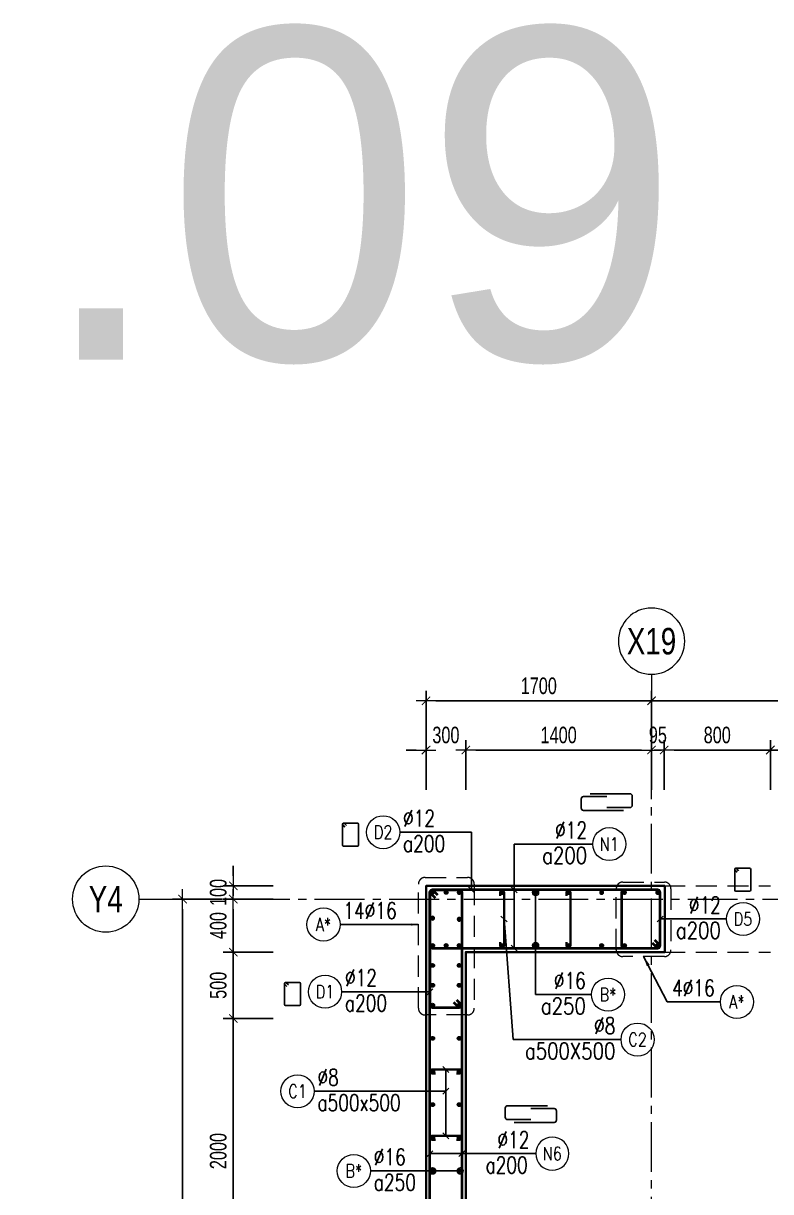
# Model space of a CAD drawing. Header units: millimetres. Extents: x 738475 to 1279438, y -34239 to 156422.
# Drawn here: x 1080688 to 1086321, y 70364 to 79174 of the extents above; entities that cross this region are included whole.
import ezdxf
from ezdxf.enums import TextEntityAlignment as Align

# ---------------------------------------------------------------- set-up
doc = ezdxf.new("R2010")
doc.units = ezdxf.units.MM
doc.header["$MEASUREMENT"] = 0
for name, pattern in [('HIDDEN2', [4.7625, 3.175, -1.5875]), ('HT_Dim Grid$0$CENTER2', [1.125, 0.75, -0.125, 0.125, -0.125]), ('HT_Grid$0$CENTER2', [1.125, 0.75, -0.125, 0.125, -0.125])]:
    doc.linetypes.add(name, pattern=pattern)
doc.layers.get('0').update_dxf_attribs({"lineweight": 20})
doc.layers.get('Defpoints').update_dxf_attribs({"color": 151, "lineweight": 9})
for name, color, linetype, lineweight in [('HT_Dim Grid$0$NDC_S_AXIS', 5, 'HT_Dim Grid$0$CENTER2', 13), ('HT_Dim Grid$0$NDC_S_SYMBOL', 1, 'Continuous', 15), ('HT_Dim Grid$0$NDC_S_TEXT SYMBOL', 7, 'Continuous', 20), ('HT_Grid$0$NDC_S_AXIS', 5, 'HT_Grid$0$CENTER2', 13), ('KC-LEADER', 153, 'Continuous', 18), ('KC-THEP', 6, 'Continuous', 40), ('NDC_S_BEAM', 3, 'HIDDEN2', 20), ('NDC_S_DIM', 1, 'Continuous', 15), ('NDC_S_ENG TEXT', 2, 'Continuous', 20), ('NDC_S_HIDDEN', 8, 'HIDDEN2', 13), ('NDC_S_LEADER', 1, 'Continuous', 15), ('NDC_S_REBAR', 4, 'Continuous', 35), ('NDC_S_STIRRUP', 4, 'Continuous', 40), ('NDC_S_VN TEXT', 7, 'Continuous', 20), ('NDC_S_WALL', 6, 'Continuous', 35)]:
    doc.layers.add(name, color=color, linetype=linetype, lineweight=lineweight)
doc.layers.add('Leader', color=6, linetype='Continuous')
doc.layers.add('Ligature', color=1, linetype='Continuous')
doc.styles.add('HT_Dim Grid$0$NDC_ANNO', font='', dxfattribs={"width": 0.8})
doc.styles.add('NDC_ARIAL', font='arial.ttf', dxfattribs={"width": 0.85})
doc.styles.add('NDC_DIM', font='', dxfattribs={"width": 0.75})
doc.styles.add('NDC_EN TXT', font='romans.shx', dxfattribs={"width": 0.8})
doc.styles.get("Standard").update_dxf_attribs({"font": 'arial.ttf'})
doc.styles.get('HT_Dim Grid$0$NDC_ANNO').set_extended_font_data('Dotum')
doc.styles.get('NDC_DIM').set_extended_font_data('Dotum')
doc.dimstyles.new('NDC_1-50', dxfattribs={"dimscale": 50, "dimtxt": 2.5, "dimasz": 1, "dimexe": 1.5, "dimexo": 0, "dimgap": 0.8, "dimtad": 1, "dimdec": 0, "dimdsep": 46, "dimtxsty": 'NDC_ARIAL', "dimblk": 'DIMMARK', "dimcen": 49999.938995, "dimdle": 1.5, "dimclrd": 1, "dimclre": 1, "dimclrt": 3, "dimadec": 0, "dimazin": 0, "dimtfac": 1, "dimtdec": 0, "dimtix": 1, "dimtmove": 2, "dimatfit": 3, "dimfxl": 1, "dimarcsym": 0})
doc.dimstyles.new('NDC_dim_30', dxfattribs={"dimscale": 30, "dimtxt": 2.5, "dimasz": 1.5, "dimexe": 1.5, "dimexo": 2.5, "dimgap": 1, "dimtad": 1, "dimdec": 0, "dimzin": 0, "dimdsep": 46, "dimtxsty": 'NDC_DIM', "dimblk": 'DIMMARK', "dimcen": 0.09, "dimdle": 1.2, "dimclrd": 1, "dimclre": 1, "dimclrt": 3, "dimadec": 0, "dimazin": 0, "dimtfac": 1, "dimtdec": 0, "dimtix": 1, "dimtofl": 0, "dimtmove": 0, "dimatfit": 3, "dimfxl": 6, "dimfxlon": 1, "dimtolj": 1, "dimtzin": 0, "dimarcsym": 0})
doc.dimstyles.new('NDC_dim_50', dxfattribs={"dimscale": 50, "dimtxt": 2.5, "dimasz": 1.5, "dimexe": 1.5, "dimexo": 2.5, "dimgap": 1, "dimtad": 1, "dimdec": 0, "dimzin": 0, "dimdsep": 46, "dimtxsty": 'NDC_DIM', "dimblk": 'DIMMARK', "dimcen": 0.09, "dimdle": 1.2, "dimclrd": 1, "dimclre": 1, "dimclrt": 3, "dimadec": 0, "dimazin": 0, "dimtfac": 1, "dimtdec": 0, "dimtix": 1, "dimtofl": 0, "dimtmove": 0, "dimatfit": 3, "dimfxl": 6, "dimfxlon": 1, "dimtolj": 1, "dimtzin": 0, "dimarcsym": 0})

# ---------------------------------------------------------------- blocks, each defined once
blk = doc.blocks.new('THEP')
at = {"layer": 'KC-LEADER', "color": 6}
blk.add_circle((0, 0), 14, dxfattribs=at)
at = {"layer": 'KC-THEP'}
for p, q in [((-14, 0), (14, 0)), ((9.9, 9.9), (-9.9, -9.9)), ((-9.9, 9.9), (9.9, -9.9)), ((0, 14), (0, -14))]:
    blk.add_line(p, q, dxfattribs=at)
blk = doc.blocks.new('DIMMARK')
at = {"layer": 'NDC_S_DIM', "color": 1}
blk.add_line((-1.5, 0), (1, 0), dxfattribs=at)
at = {"layer": 'NDC_S_DIM', "color": 2, "const_width": 0.1}
blk.add_lwpolyline([(-0.42, -0.42), (0.42, 0.42)], dxfattribs=at)
blk = doc.blocks.new('*U11')
blk.add_circle((-2.5, 0), 2.5)
at = {"layer": 'NDC_S_VN TEXT', "color": 3, "style": 'NDC_EN TXT', "width": 0.75}
for tag, p in [('DK1', (0.5, 0.85)), ('KC1', (0.5, -2.97))]:
    blk.add_attdef(tag, p, '', height=2.5, dxfattribs=at)
at = {"layer": 'NDC_S_VN TEXT', "color": 7, "style": 'NDC_EN TXT', "width": 0.8}
blk.add_attdef('SH2', text='', height=2, dxfattribs=at).set_placement((-2.5, 0), align=Align.MIDDLE)
blk = doc.blocks.new('*U13')
blk.add_circle((-2.5, 0), 2.5)
at = {"layer": 'NDC_S_VN TEXT', "color": 3, "style": 'NDC_EN TXT', "width": 0.75}
blk.add_attdef('DK1', (0.5, 0.85), '', height=2.5, dxfattribs=at)
at = {"layer": 'NDC_S_VN TEXT', "color": 7, "style": 'NDC_EN TXT', "width": 0.8}
blk.add_attdef('SH2', text='', height=2, dxfattribs=at).set_placement((-2.5, 0), align=Align.MIDDLE)
blk = doc.blocks.new('*U10')
blk.add_circle((2.5, 0), 2.5)
at = {"layer": 'NDC_S_VN TEXT', "color": 3, "style": 'NDC_EN TXT'}
for tag, width, p in [('DK2', 0.75, (-0.85, 0.85)), ('KC2', 0.8, (-0.85, -2.97))]:
    blk.add_attdef(tag, text='', height=2.5, dxfattribs=dict(at, width=width)).set_placement(p, align=Align.RIGHT)
at = {"layer": 'NDC_S_VN TEXT', "color": 7, "style": 'NDC_EN TXT', "width": 0.8}
blk.add_attdef('SH3', text='', height=2, dxfattribs=at).set_placement((2.5, 0), align=Align.MIDDLE)
blk = doc.blocks.new('*D698')
at = {"layer": 'Defpoints', "color": 0, "transparency": 16777216}
for p in [(1082269.7, 71669.6), (1084080, 71669.6), (1084193.6, 69670)]:
    blk.add_point(p, dxfattribs=at)
at = {"layer": 'NDC_S_DIM', "color": 1, "lineweight": -2, "transparency": 16777216}
for p, q in [((1082569.7, 71669.6), (1082194.7, 71669.6)), ((1082269.7, 69745), (1082269.7, 71594.6)), ((1082569.7, 69670), (1082194.7, 69670))]:
    blk.add_line(p, q, dxfattribs=at)
at = {"layer": 'NDC_S_DIM', "color": 1, "lineweight": -2, "transparency": 16777216, "xscale": 75, "yscale": 75, "zscale": 75}
for p, rotation in [((1082269.7, 71669.6), 90), ((1082269.7, 69670), 270)]:
    blk.add_blockref('DIMMARK', p, dxfattribs=dict(at, rotation=rotation))
at = {"layer": 'NDC_S_DIM', "color": 3, "transparency": 16777216, "insert": (1082157.1, 70669.8), "char_height": 125, "attachment_point": 5, "rotation": 90, "style": 'NDC_DIM'}
blk.add_mtext('\\A1;2000', dxfattribs=at)
blk = doc.blocks.new('*D699')
at = {"layer": 'Defpoints', "color": 0, "transparency": 16777216}
for p in [(1081887.8, 72570), (1083723.1, 72570), (1083723.1, 63570)]:
    blk.add_point(p, dxfattribs=at)
at = {"layer": 'NDC_S_DIM', "color": 1, "lineweight": -2, "transparency": 16777216}
for p, q in [((1082187.8, 72570), (1081812.8, 72570)), ((1081887.8, 63645), (1081887.8, 72495)), ((1082187.8, 63570), (1081812.8, 63570))]:
    blk.add_line(p, q, dxfattribs=at)
at = {"layer": 'NDC_S_DIM', "color": 1, "lineweight": -2, "transparency": 16777216, "xscale": 75, "yscale": 75, "zscale": 75}
for p, rotation in [((1081887.8, 72570), 90), ((1081887.8, 63570), 270)]:
    blk.add_blockref('DIMMARK', p, dxfattribs=dict(at, rotation=rotation))
at = {"layer": 'NDC_S_DIM', "color": 3, "transparency": 16777216, "insert": (1081775.2, 68070), "char_height": 125, "attachment_point": 5, "rotation": 90, "style": 'NDC_DIM'}
blk.add_mtext('\\A1;9000', dxfattribs=at)
blk = doc.blocks.new('*D717')
at = {"layer": 'Defpoints', "color": 0, "transparency": 16777216}
for p in [(1084023.1, 73694.3), (1083723.1, 72670), (1084023.1, 72170)]:
    blk.add_point(p, dxfattribs=at)
at = {"layer": 'NDC_S_DIM', "color": 1, "lineweight": -2, "transparency": 16777216}
for p, q in [((1083723.1, 73394.3), (1083723.1, 73769.3)), ((1084023.1, 73394.3), (1084023.1, 73769.3)), ((1083648.1, 73694.3), (1083573.1, 73694.3)), ((1084098.1, 73694.3), (1084173.1, 73694.3))]:
    blk.add_line(p, q, dxfattribs=at)
at = {"layer": 'NDC_S_DIM', "color": 1, "lineweight": -2, "transparency": 16777216, "xscale": 75, "yscale": 75, "zscale": 75}
blk.add_blockref('DIMMARK', (1083723.1, 73694.3), dxfattribs=at)
at = {"layer": 'NDC_S_DIM', "color": 1, "lineweight": -2, "transparency": 16777216, "xscale": 75, "yscale": 75, "zscale": 75, "rotation": 180}
blk.add_blockref('DIMMARK', (1084023.1, 73694.3), dxfattribs=at)
at = {"layer": 'NDC_S_DIM', "color": 3, "transparency": 16777216, "insert": (1083873.1, 73806.9), "char_height": 125, "attachment_point": 5, "style": 'NDC_DIM'}
blk.add_mtext('\\A1;300', dxfattribs=at)
blk = doc.blocks.new('*D722')
at = {"layer": 'Defpoints', "color": 0, "transparency": 16777216}
for p in [(1085423.1, 74065.3), (1085423.1, 72833.4), (1083723.1, 72596.3)]:
    blk.add_point(p, dxfattribs=at)
at = {"layer": 'NDC_S_DIM', "color": 1, "lineweight": -2, "transparency": 16777216}
for p, q in [((1083723.1, 73765.3), (1083723.1, 74140.3)), ((1085423.1, 73765.3), (1085423.1, 74140.3)), ((1083798.1, 74065.3), (1085348.1, 74065.3))]:
    blk.add_line(p, q, dxfattribs=at)
at = {"layer": 'NDC_S_DIM', "color": 1, "lineweight": -2, "transparency": 16777216, "xscale": 75, "yscale": 75, "zscale": 75, "rotation": 180}
blk.add_blockref('DIMMARK', (1083723.1, 74065.3), dxfattribs=at)
at = {"layer": 'NDC_S_DIM', "color": 1, "lineweight": -2, "transparency": 16777216, "xscale": 75, "yscale": 75, "zscale": 75}
blk.add_blockref('DIMMARK', (1085423.1, 74065.3), dxfattribs=at)
at = {"layer": 'NDC_S_DIM', "color": 3, "transparency": 16777216, "insert": (1084573.1, 74177.9), "char_height": 125, "attachment_point": 5, "style": 'NDC_DIM'}
blk.add_mtext('\\A1;1700', dxfattribs=at)
blk = doc.blocks.new('*D723')
at = {"layer": 'Defpoints', "color": 0, "transparency": 16777216}
for p in [(1082269.7, 72170), (1084023.1, 72170), (1084080, 71669.6)]:
    blk.add_point(p, dxfattribs=at)
at = {"layer": 'NDC_S_DIM', "color": 1, "lineweight": -2, "transparency": 16777216}
for p, q in [((1082569.7, 72170), (1082194.7, 72170)), ((1082269.7, 71744.6), (1082269.7, 72095)), ((1082569.7, 71669.6), (1082194.7, 71669.6))]:
    blk.add_line(p, q, dxfattribs=at)
at = {"layer": 'NDC_S_DIM', "color": 1, "lineweight": -2, "transparency": 16777216, "xscale": 75, "yscale": 75, "zscale": 75}
for p, rotation in [((1082269.7, 72170), 90), ((1082269.7, 71669.6), 270)]:
    blk.add_blockref('DIMMARK', p, dxfattribs=dict(at, rotation=rotation))
at = {"layer": 'NDC_S_DIM', "color": 3, "transparency": 16777216, "insert": (1082157.1, 71919.8), "char_height": 125, "attachment_point": 5, "rotation": 90, "style": 'NDC_DIM'}
blk.add_mtext('\\A1;500', dxfattribs=at)
blk = doc.blocks.new('*D724')
at = {"layer": 'Defpoints', "color": 0, "transparency": 16777216}
for p in [(1082269.7, 72570), (1083723.1, 72570), (1084023.1, 72170)]:
    blk.add_point(p, dxfattribs=at)
at = {"layer": 'NDC_S_DIM', "color": 1, "lineweight": -2, "transparency": 16777216}
for p, q in [((1082569.7, 72570), (1082194.7, 72570)), ((1082269.7, 72245), (1082269.7, 72495)), ((1082569.7, 72170), (1082194.7, 72170))]:
    blk.add_line(p, q, dxfattribs=at)
at = {"layer": 'NDC_S_DIM', "color": 1, "lineweight": -2, "transparency": 16777216, "xscale": 75, "yscale": 75, "zscale": 75}
for p, rotation in [((1082269.7, 72570), 90), ((1082269.7, 72170), 270)]:
    blk.add_blockref('DIMMARK', p, dxfattribs=dict(at, rotation=rotation))
at = {"layer": 'NDC_S_DIM', "color": 3, "transparency": 16777216, "insert": (1082157.1, 72370), "char_height": 125, "attachment_point": 5, "rotation": 90, "style": 'NDC_DIM'}
blk.add_mtext('\\A1;400', dxfattribs=at)
blk = doc.blocks.new('*D725')
at = {"layer": 'Defpoints', "color": 0, "transparency": 16777216}
for p in [(1086318.8, 73694.3), (1085518.4, 72609.9), (1086318.8, 72486.2)]:
    blk.add_point(p, dxfattribs=at)
at = {"layer": 'NDC_S_DIM', "color": 1, "lineweight": -2, "transparency": 16777216}
for p, q in [((1085518.4, 73394.3), (1085518.4, 73769.3)), ((1086318.8, 73394.3), (1086318.8, 73769.3)), ((1085593.4, 73694.3), (1086243.8, 73694.3))]:
    blk.add_line(p, q, dxfattribs=at)
at = {"layer": 'NDC_S_DIM', "color": 1, "lineweight": -2, "transparency": 16777216, "xscale": 75, "yscale": 75, "zscale": 75, "rotation": 180}
blk.add_blockref('DIMMARK', (1085518.4, 73694.3), dxfattribs=at)
at = {"layer": 'NDC_S_DIM', "color": 1, "lineweight": -2, "transparency": 16777216, "xscale": 75, "yscale": 75, "zscale": 75}
blk.add_blockref('DIMMARK', (1086318.8, 73694.3), dxfattribs=at)
at = {"layer": 'NDC_S_DIM', "color": 3, "transparency": 16777216, "insert": (1085918.6, 73806.9), "char_height": 125, "attachment_point": 5, "style": 'NDC_DIM'}
blk.add_mtext('\\A1;800', dxfattribs=at)
blk = doc.blocks.new('*D726')
at = {"layer": 'Defpoints', "color": 0, "transparency": 16777216}
for p in [(1086724.1, 73694.3), (1086318.8, 72486.2), (1086724.1, 72170)]:
    blk.add_point(p, dxfattribs=at)
at = {"layer": 'NDC_S_DIM', "color": 1, "lineweight": -2, "transparency": 16777216}
for p, q in [((1086318.8, 73394.3), (1086318.8, 73769.3)), ((1086724.1, 73394.3), (1086724.1, 73769.3)), ((1086393.8, 73694.3), (1086649.1, 73694.3))]:
    blk.add_line(p, q, dxfattribs=at)
at = {"layer": 'NDC_S_DIM', "color": 1, "lineweight": -2, "transparency": 16777216, "xscale": 75, "yscale": 75, "zscale": 75, "rotation": 180}
blk.add_blockref('DIMMARK', (1086318.8, 73694.3), dxfattribs=at)
at = {"layer": 'NDC_S_DIM', "color": 1, "lineweight": -2, "transparency": 16777216, "xscale": 75, "yscale": 75, "zscale": 75}
blk.add_blockref('DIMMARK', (1086724.1, 73694.3), dxfattribs=at)
at = {"layer": 'NDC_S_DIM', "color": 3, "transparency": 16777216, "insert": (1086521.5, 73806.9), "char_height": 125, "attachment_point": 5, "style": 'NDC_DIM'}
blk.add_mtext('\\A1;405', dxfattribs=at)
blk = doc.blocks.new('*U9')
blk.add_circle((2.5, 0), 2.5)
at = {"layer": 'NDC_S_VN TEXT', "color": 3, "style": 'NDC_EN TXT', "width": 0.75}
blk.add_attdef('DK2', text='', height=2.5, dxfattribs=at).set_placement((-0.85, 0.85), align=Align.RIGHT)
at = {"layer": 'NDC_S_VN TEXT', "color": 7, "style": 'NDC_EN TXT', "width": 0.8}
blk.add_attdef('SH3', text='', height=2, dxfattribs=at).set_placement((2.5, 0), align=Align.MIDDLE)
blk = doc.blocks.new('A$C72321851')
at = {"layer": 'Ligature'}
for points in [[(-60.9, -129.3), (-60.9, 170.9, -0.414214), (-43.3, 188.5), (25.8, 188.5, -0.414214), (43.4, 170.9), (43.4, -4.3)], [(-39.7, -4.3), (-39.7, -179.5, 0.414214), (-22.1, -197.1), (47, -197.1, 0.414214), (64.6, -179.5), (64.6, 120.7)]]:
    blk.add_lwpolyline(points, format="xyb", dxfattribs=at)
blk = doc.blocks.new('*U19')
at = {"layer": 'HT_Dim Grid$0$NDC_S_SYMBOL'}
blk.add_line((0, 5), (0, 9), dxfattribs=at)
blk.add_circle((0, 0), 5, dxfattribs=at)
at = {"layer": 'HT_Dim Grid$0$NDC_S_TEXT SYMBOL', "color": 7, "style": 'HT_Dim Grid$0$NDC_ANNO', "width": 0.8}
blk.add_attdef('GRID', text='', height=4, dxfattribs=at).set_placement((0, 0), align=Align.MIDDLE)
blk = doc.blocks.new('*D734')
at = {"layer": 'Defpoints', "color": 0, "ltscale": 200, "transparency": 16777216}
for p in [(1090023.1, 74065.3), (1085423.1, 72833.4), (1090023.1, 72670)]:
    blk.add_point(p, dxfattribs=at)
at = {"layer": 'NDC_S_DIM', "color": 1, "lineweight": -2, "ltscale": 200, "transparency": 16777216}
for p, q in [((1085423.1, 73765.3), (1085423.1, 74140.3)), ((1090023.1, 73765.3), (1090023.1, 74140.3)), ((1085498.1, 74065.3), (1089948.1, 74065.3))]:
    blk.add_line(p, q, dxfattribs=at)
at = {"layer": 'NDC_S_DIM', "color": 1, "lineweight": -2, "ltscale": 200, "transparency": 16777216, "xscale": 75, "yscale": 75, "zscale": 75, "rotation": 180}
blk.add_blockref('DIMMARK', (1085423.1, 74065.3), dxfattribs=at)
at = {"layer": 'NDC_S_DIM', "color": 1, "lineweight": -2, "ltscale": 200, "transparency": 16777216, "xscale": 75, "yscale": 75, "zscale": 75}
blk.add_blockref('DIMMARK', (1090023.1, 74065.3), dxfattribs=at)
at = {"layer": 'NDC_S_DIM', "color": 3, "ltscale": 200, "transparency": 16777216, "insert": (1087723.1, 74177.9), "char_height": 125, "attachment_point": 5, "style": 'NDC_DIM'}
blk.add_mtext('\\A1;4600', dxfattribs=at)
blk = doc.blocks.new('*D735')
at = {"layer": 'Defpoints', "color": 0, "ltscale": 200, "transparency": 16777216}
for p in [(1085423.1, 73694.3), (1085423.1, 72833.4), (1084023.1, 72170)]:
    blk.add_point(p, dxfattribs=at)
at = {"layer": 'NDC_S_DIM', "color": 1, "lineweight": -2, "ltscale": 200, "transparency": 16777216}
for p, q in [((1084023.1, 73394.3), (1084023.1, 73769.3)), ((1085423.1, 73394.3), (1085423.1, 73769.3)), ((1084098.1, 73694.3), (1085348.1, 73694.3))]:
    blk.add_line(p, q, dxfattribs=at)
at = {"layer": 'NDC_S_DIM', "color": 1, "lineweight": -2, "ltscale": 200, "transparency": 16777216, "xscale": 75, "yscale": 75, "zscale": 75, "rotation": 180}
blk.add_blockref('DIMMARK', (1084023.1, 73694.3), dxfattribs=at)
at = {"layer": 'NDC_S_DIM', "color": 1, "lineweight": -2, "ltscale": 200, "transparency": 16777216, "xscale": 75, "yscale": 75, "zscale": 75}
blk.add_blockref('DIMMARK', (1085423.1, 73694.3), dxfattribs=at)
at = {"layer": 'NDC_S_DIM', "color": 3, "ltscale": 200, "transparency": 16777216, "insert": (1084723.1, 73806.9), "char_height": 125, "attachment_point": 5, "style": 'NDC_DIM'}
blk.add_mtext('\\A1;1400', dxfattribs=at)
blk = doc.blocks.new('*D736')
at = {"layer": 'Defpoints', "color": 0, "ltscale": 200, "transparency": 16777216}
for p in [(1085518.4, 73694.3), (1085423.1, 72833.4), (1085518.4, 72670)]:
    blk.add_point(p, dxfattribs=at)
at = {"layer": 'NDC_S_DIM', "color": 1, "lineweight": -2, "ltscale": 200, "transparency": 16777216}
for p, q in [((1085423.1, 73394.3), (1085423.1, 73769.3)), ((1085518.4, 73394.3), (1085518.4, 73769.3)), ((1085348.1, 73694.3), (1085273.1, 73694.3)), ((1085593.4, 73694.3), (1085668.4, 73694.3))]:
    blk.add_line(p, q, dxfattribs=at)
at = {"layer": 'NDC_S_DIM', "color": 1, "lineweight": -2, "ltscale": 200, "transparency": 16777216, "xscale": 75, "yscale": 75, "zscale": 75}
blk.add_blockref('DIMMARK', (1085423.1, 73694.3), dxfattribs=at)
at = {"layer": 'NDC_S_DIM', "color": 1, "lineweight": -2, "ltscale": 200, "transparency": 16777216, "xscale": 75, "yscale": 75, "zscale": 75, "rotation": 180}
blk.add_blockref('DIMMARK', (1085518.4, 73694.3), dxfattribs=at)
at = {"layer": 'NDC_S_DIM', "color": 3, "ltscale": 200, "transparency": 16777216, "insert": (1085470.8, 73806.9), "char_height": 125, "attachment_point": 5, "style": 'NDC_DIM'}
blk.add_mtext('\\A1;95', dxfattribs=at)
blk = doc.blocks.new('*U20')
at = {"layer": 'HT_Dim Grid$0$NDC_S_SYMBOL'}
blk.add_line((5, 0), (9, 0), dxfattribs=at)
blk.add_circle((0, 0), 5, dxfattribs=at)
at = {"layer": 'HT_Dim Grid$0$NDC_S_TEXT SYMBOL', "color": 7, "style": 'HT_Dim Grid$0$NDC_ANNO', "width": 0.8}
blk.add_attdef('GRID', text='', height=4, rotation=270, dxfattribs=at).set_placement((0, 0), align=Align.MIDDLE)
blk = doc.blocks.new('*D738')
at = {"layer": 'Defpoints', "color": 0, "ltscale": 200, "transparency": 16777216}
for p in [(1082269.7, 72670), (1083723.1, 72670), (1083723.1, 72570)]:
    blk.add_point(p, dxfattribs=at)
at = {"layer": 'NDC_S_DIM', "color": 1, "lineweight": -2, "ltscale": 200, "transparency": 16777216}
for p, q in [((1082269.7, 72745), (1082269.7, 72820)), ((1082569.7, 72670), (1082194.7, 72670)), ((1082569.7, 72570), (1082194.7, 72570)), ((1082269.7, 72495), (1082269.7, 72420))]:
    blk.add_line(p, q, dxfattribs=at)
at = {"layer": 'NDC_S_DIM', "color": 1, "lineweight": -2, "ltscale": 200, "transparency": 16777216, "xscale": 75, "yscale": 75, "zscale": 75}
for p, rotation in [((1082269.7, 72670), 270), ((1082269.7, 72570), 90)]:
    blk.add_blockref('DIMMARK', p, dxfattribs=dict(at, rotation=rotation))
at = {"layer": 'NDC_S_DIM', "color": 3, "ltscale": 200, "transparency": 16777216, "insert": (1082157.1, 72620), "char_height": 125, "attachment_point": 5, "rotation": 90, "style": 'NDC_DIM'}
blk.add_mtext('\\A1;100', dxfattribs=at)
blk = doc.blocks.new('*U12')
blk.add_circle((-2.5, 0), 2.5)
at = {"layer": 'NDC_S_VN TEXT', "color": 3, "style": 'NDC_EN TXT', "width": 0.75}
for tag, p in [('DK1', (0.5, 0.85)), ('KC1', (0.5, -2.97))]:
    blk.add_attdef(tag, p, '', height=2.5, dxfattribs=at)
at = {"layer": 'NDC_S_VN TEXT', "color": 7, "style": 'NDC_EN TXT', "width": 0.8}
blk.add_attdef('SH2', text='', height=2, dxfattribs=at).set_placement((-2.5, 0), align=Align.MIDDLE)

msp = doc.modelspace()

# ---------------------------------------------------------------- linework, layer by layer
at = {"layer": 'HT_Grid$0$NDC_S_AXIS', "ltscale": 500}
for p, q in [((1085423.124, 62074.711), (1085423.124, 74065.31)), ((1081758.591, 72570.011), (1091789.079, 72570.011))]:
    msp.add_line(p, q, dxfattribs=at)
at = {"layer": 'Ligature'}
for points in [[(1083112.075, 73113.17), (1083096.109, 73129.136, -0.66817864), (1083101.883, 73143.074), (1083206.512, 73143.074, -0.41421356), (1083214.676, 73134.909), (1083214.676, 72977.802, -0.41421356), (1083206.512, 72969.637), (1083101.883, 72969.637, -0.41421356), (1083093.718, 72977.802), (1083093.718, 73134.909, -0.66817864), (1083107.656, 73140.683), (1083123.622, 73124.717)], [(1086068.247, 72772.696), (1086052.281, 72788.662, -0.66817864), (1086058.054, 72802.6), (1086162.683, 72802.6, -0.41421356), (1086170.848, 72794.435), (1086170.848, 72637.328, -0.41421356), (1086162.683, 72629.163), (1086058.054, 72629.163, -0.41421356), (1086049.889, 72637.328), (1086049.889, 72794.435, -0.66817864), (1086063.828, 72800.209), (1086079.794, 72784.243)], [(1082674.263, 71910.758), (1082658.297, 71926.724, -0.66817864), (1082664.071, 71940.662), (1082768.7, 71940.662, -0.41421356), (1082776.864, 71932.497), (1082776.864, 71775.39, -0.41421356), (1082768.7, 71767.225), (1082664.071, 71767.225, -0.41421356), (1082655.906, 71775.39), (1082655.906, 71932.497, -0.66817864), (1082669.844, 71938.271), (1082685.81, 71922.305)]]:
    msp.add_lwpolyline(points, format="xyb", dxfattribs=at)
at = {"layer": 'NDC_S_BEAM', "ltscale": 50}
for p, q in [((1085518.444, 72670.011), (1086318.784, 72670.011)), ((1085518.444, 72170.011), (1086318.784, 72170.011))]:
    msp.add_line(p, q, dxfattribs=at)
at = {"layer": 'NDC_S_HIDDEN', "ltscale": 50}
for points in [[(1083715.723, 72733.098), (1084037.074, 72733.098, -0.41421356), (1084087.074, 72683.098), (1084087.074, 71746.622, -0.41421356), (1084037.074, 71696.622), (1083715.723, 71696.622, -0.41421356), (1083665.723, 71746.622), (1083665.723, 72683.098, -0.41421356)], [(1085207.184, 72698.577), (1085519.874, 72698.577, -0.41421356), (1085569.874, 72648.577), (1085569.874, 72186.836, -0.41421356), (1085519.874, 72136.836), (1085207.184, 72136.836, -0.41421356), (1085157.184, 72186.836), (1085157.184, 72648.577, -0.41421356)]]:
    msp.add_lwpolyline(points, format="xyb", close=True, dxfattribs=at)
at = {"layer": 'NDC_S_REBAR'}
for points in [[(1084281.956, 72595.011), (1084281.956, 72620.011, -1), (1084311.956, 72620.011), (1084311.956, 72220.011, -1), (1084281.956, 72220.011), (1084281.956, 72245.011)], [(1084781.956, 72595.011), (1084781.956, 72620.011, -1), (1084811.956, 72620.011), (1084811.956, 72220.011, -1), (1084781.956, 72220.011), (1084781.956, 72245.011)], [(1083794.662, 71255.011), (1083769.662, 71255.011, -1), (1083769.662, 71285.011), (1083976.686, 71285.011, -1), (1083976.686, 71255.011), (1083951.686, 71255.011)], [(1083794.662, 70755.011), (1083769.662, 70755.011, -1), (1083769.662, 70785.011), (1083976.686, 70785.011, -1), (1083976.686, 70755.011), (1083951.686, 70755.011)]]:
    msp.add_lwpolyline(points, format="xyb", dxfattribs=at)
at = {"layer": 'NDC_S_STIRRUP'}
for points in [[(1083813.124, 72600.011), (1083773.124, 72640.011, 0.41421356), (1083753.124, 72620.011), (1083753.124, 72220.011, 0.41421356), (1083773.124, 72200.011), (1085468.444, 72200.011, 0.41421356), (1085488.444, 72220.011), (1085488.444, 72620.011, 0.41421356), (1085468.444, 72640.011), (1083773.124, 72640.011, 0.41421356), (1083753.124, 72620.011), (1083793.124, 72580.011)], [(1083953.124, 68810.011), (1083993.124, 68770.011, -0.41421356), (1083973.124, 68750.011), (1083773.124, 68750.011, -0.41421356), (1083753.124, 68770.011), (1083753.124, 72620.011, -0.41421356), (1083773.124, 72640.011), (1083973.124, 72640.011, -0.41421356), (1083993.124, 72620.011), (1083993.124, 68770.011, -0.41421356), (1083973.124, 68750.011), (1083933.124, 68790.011)], [(1083953.235, 71810.011), (1083993.235, 71770.011, -0.41421356), (1083973.235, 71750.011), (1083773.235, 71750.011, -0.41421356), (1083753.235, 71770.011), (1083753.124, 72620.011, -0.41421356), (1083773.124, 72640.011), (1083973.124, 72640.011, -0.41421356), (1083993.124, 72620.011), (1083993.235, 71770.011, -0.41421356), (1083973.235, 71750.011), (1083933.235, 71790.011)], [(1085428.444, 72240.011), (1085468.444, 72200.011, 0.41421356), (1085488.444, 72220.011), (1085488.444, 72620.011, 0.41421356), (1085468.444, 72640.011), (1085216.92, 72640.011, 0.41421356), (1085196.92, 72620.011), (1085196.92, 72220.011, 0.41421356), (1085216.92, 72200.011), (1085468.444, 72200.011, 0.41421356), (1085488.444, 72220.011), (1085448.444, 72260.011)]]:
    msp.add_lwpolyline(points, format="xyb", dxfattribs=at)
at = {"layer": 'NDC_S_WALL'}
msp.add_lwpolyline([(1083723.124, 68720.011), (1083723.124, 72670.011), (1085523.124, 72670.011), (1085523.124, 72170.011), (1084023.124, 72170.011), (1084023.124, 69670.011)], dxfattribs=at)

# ---------------------------------------------------------------- block references
at = {"layer": 'HT_Dim Grid$0$NDC_S_AXIS'}
ref = msp.add_blockref('*U19', (1085423.124, 74515.31), dxfattribs=dict(at, xscale=-50, yscale=50, zscale=50, rotation=180))
ref.add_attrib('GRID', 'X19', dxfattribs={"layer": 'HT_Dim Grid$0$NDC_S_TEXT SYMBOL', "color": 7, "height": 200, "style": 'HT_Dim Grid$0$NDC_ANNO', "width": 0.8}).set_placement((1085423.124, 74515.31), align=Align.MIDDLE)
ref = msp.add_blockref('*U20', (1081308.591, 72570.011), dxfattribs=dict(at, xscale=50, yscale=50, zscale=150))
ref.add_attrib('GRID', 'Y4', dxfattribs={"layer": 'HT_Dim Grid$0$NDC_S_TEXT SYMBOL', "color": 7, "height": 200, "style": 'HT_Dim Grid$0$NDC_ANNO', "width": 0.8}).set_placement((1081308.591, 72570.011), align=Align.MIDDLE)
at = {"layer": 'KC-THEP'}
for p, rotation in [((1083769.612, 72620.011), 189.6685644363809), ((1083874.863, 72620.011), 189.6685644363809), ((1083773.124, 72220.011), 189.6685644363809), ((1083874.863, 72220.011), 189.6685644363809), ((1083973.124, 72220.011), 189.6685644363809), ((1084296.956, 72220.011), 9.668564436380946), ((1084546.956, 72220.011), 9.668564436380946), ((1084796.956, 72220.011), 9.668564436380946), ((1085046.956, 72220.011), 9.668564436380946), ((1085219.665, 72220.011), 9.668564436380946), ((1085469.665, 72220.011), 9.668564436380946), ((1083773.124, 72070.011), 189.6685644363809), ((1083973.124, 72070.011), 189.6685644363809), ((1083773.124, 71920.011), 189.6685644363809), ((1083973.124, 71920.011), 189.6685644363809), ((1083773.124, 71770.011), 189.6685644363807), ((1083973.124, 71770.011), 189.6685644363807), ((1083773.124, 71520.011), 189.6685644363807), ((1083973.124, 71520.011), 189.6685644363807), ((1083773.124, 71270.011), 189.6685644363807), ((1083973.124, 71270.011), 189.6685644363807), ((1083773.124, 71020.011), 189.6685644363807), ((1083973.124, 71020.011), 189.6685644363807), ((1083773.124, 70770.011), 189.6685644363807), ((1083973.124, 70770.011), 189.6685644363807), ((1083773.124, 70520.011), 189.6685644363807), ((1083973.124, 70520.011), 189.6685644363807)]:
    msp.add_blockref('THEP', p, dxfattribs=dict(at, rotation=rotation))
at = {"layer": 'KC-THEP', "xscale": -1}
for p, rotation in [((1083973.124, 72620.011), 350.3314355636191), ((1084296.956, 72620.011), 170.331435563619), ((1084546.956, 72620.011), 170.331435563619), ((1084796.956, 72620.011), 170.331435563619), ((1085046.956, 72620.011), 170.331435563619), ((1085219.665, 72620.011), 170.331435563619), ((1085469.665, 72620.011), 170.331435563619), ((1083773.124, 72426.191), 350.3314355636191), ((1083973.124, 72417.667), 350.3314355636191)]:
    msp.add_blockref('THEP', p, dxfattribs=dict(at, rotation=rotation))
at = {"layer": 'Leader', "rotation": 89.99999999999997}
msp.add_blockref('A$C72321851', (1085081.29, 73299.746), dxfattribs=at)
at = {"layer": 'Leader', "xscale": -1, "rotation": 270.0000000000001}
msp.add_blockref('A$C72321851', (1084517.968, 70946.801), dxfattribs=at)
at = {"layer": 'NDC_S_VN TEXT', "xscale": 50, "yscale": 50, "zscale": 50}
for name, p, values in [('*U11', (1083524.999, 73074.171), {'SH2': 'D2', 'DK1': '%%C12', 'KC1': 'a200'}), ('*U10', (1084979.869, 72984.92), {'SH3': 'N1', 'DK2': '%%C12', 'KC2': 'a200'}), ('*U13', (1083075.384, 72378.122), {'SH2': 'A*', 'DK1': '14%%C16'}), ('*U10', (1085987.779, 72420.011), {'SH3': 'D5', 'DK2': '%%C12', 'KC2': 'a200'}), ('*U11', (1083087.187, 71871.759), {'SH2': 'D1', 'DK1': '%%C12', 'KC1': 'a200'}), ('*U10', (1084970.097, 71849.636), {'SH3': 'B*', 'DK2': '%%C16', 'KC2': 'a250'}), ('*U9', (1085942.022, 71794.369), {'SH3': 'A*', 'DK2': '4%%C16'}), ('*U10', (1085193.074, 71510.572), {'SH3': 'C2', 'DK2': '%%c8', 'KC2': 'a500X500'}), ('*U12', (1082879.861, 71120.649), {'SH2': 'C1', 'DK1': '%%c8', 'KC1': 'a500x500'}), ('*U11', (1083304.178, 70520.011), {'SH2': 'B*', 'DK1': '%%C16', 'KC1': 'a250'})]:
    msp.add_blockref(name, p, dxfattribs=at).add_auto_attribs(values)
at = {"layer": 'NDC_S_VN TEXT'}
ref = msp.add_blockref('*U11', (1084549.959, 70650.467), dxfattribs=dict(at, xscale=-50, yscale=50, zscale=50))
ref.add_attrib('SH2', 'N6', dxfattribs={"color": 7, "height": 100, "style": 'NDC_EN TXT', "width": 0.8}).set_placement((1084674.959, 70650.467), align=Align.MIDDLE)
ref.add_attrib('DK1', '%%C12', (1084261.566, 70692.742), dxfattribs={"color": 3, "height": 125, "style": 'NDC_EN TXT', "width": 0.75})
ref.add_attrib('KC1', 'a200', (1084172.28, 70501.839), dxfattribs={"color": 3, "height": 125, "style": 'NDC_EN TXT', "width": 0.75})

# ---------------------------------------------------------------- texts
at = {"layer": 'NDC_S_ENG TEXT'}
msp.add_text('PD-S-81.09', height=2500, dxfattribs=at).set_placement((1067398.317, 76636.984))

# ---------------------------------------------------------------- dimensions: what is measured, and where the dimension line sits
at = {"layer": 'NDC_S_DIM'}
for base, p1, p2, picture, middle in [((1085423.124, 74065.31), (1083723.124, 72596.265), (1085423.124, 72833.402), '*D722', (1084573.124, 74177.895)), ((1084023.124, 73694.284), (1083723.124, 72670.011), (1084023.124, 72170.011), '*D717', (1083873.124, 73806.869))]:
    dim = msp.add_linear_dim(base=base, p1=p1, p2=p2, dimstyle='NDC_dim_50', dxfattribs=at)
    dim.commit()
    dim.dimension.update_dxf_attribs({"geometry": picture, "text_midpoint": middle})
at = {"layer": 'NDC_S_DIM', "ltscale": 200}
for base, p1, p2, picture, middle in [((1090023.124, 74065.31), (1085423.124, 72833.402), (1090023.124, 72670.011), '*D734', (1087723.124, 74177.895)), ((1085423.124, 73694.284), (1084023.124, 72170.011), (1085423.124, 72833.402), '*D735', (1084723.124, 73806.869)), ((1085518.444, 73694.284), (1085423.124, 72833.402), (1085518.444, 72670.011), '*D736', (1085470.784, 73806.869))]:
    dim = msp.add_linear_dim(base=base, p1=p1, p2=p2, dimstyle='NDC_dim_50', override={"dimtmove": 1}, dxfattribs=at)
    dim.commit()
    dim.dimension.update_dxf_attribs({"geometry": picture, "text_midpoint": middle})
at = {"layer": 'NDC_S_DIM'}
for base, p1, p2, picture, middle in [((1086318.784, 73694.284), (1085518.444, 72609.95), (1086318.784, 72486.234), '*D725', (1085918.614, 73806.869)), ((1086724.124, 73694.284), (1086318.784, 72486.234), (1086724.124, 72170.011), '*D726', (1086521.454, 73806.869))]:
    dim = msp.add_linear_dim(base=base, p1=p1, p2=p2, dimstyle='NDC_dim_50', override={"dimtmove": 1}, dxfattribs=at)
    dim.commit()
    dim.dimension.update_dxf_attribs({"geometry": picture, "text_midpoint": middle})
at = {"layer": 'NDC_S_DIM', "ltscale": 200}
dim = msp.add_linear_dim(base=(1082269.721, 72670.011), p1=(1083723.124, 72570.011), p2=(1083723.124, 72670.011), angle=90, dimstyle='NDC_dim_50', override={"dimtmove": 1}, dxfattribs=at)
dim.commit()
dim.dimension.update_dxf_attribs({"geometry": '*D738', "text_midpoint": (1082157.136, 72620.011)})
at = {"layer": 'NDC_S_DIM'}
dim = msp.add_linear_dim(base=(1081887.818, 72570.011), p1=(1083723.124, 63570.011), p2=(1083723.124, 72570.011), angle=90, dimstyle='NDC_dim_50', dxfattribs=at)
dim.commit()
dim.dimension.update_dxf_attribs({"geometry": '*D699', "text_midpoint": (1081775.233, 68070.011)})
for base, p1, p2, picture, middle in [((1082269.721, 72570.011), (1084023.124, 72170.011), (1083723.124, 72570.011), '*D724', (1082157.136, 72370.011)), ((1082269.721, 72170.011), (1084079.976, 71669.622), (1084023.124, 72170.011), '*D723', (1082157.136, 71919.816)), ((1082269.721, 71669.622), (1084193.572, 69670.011), (1084079.976, 71669.622), '*D698', (1082157.136, 70669.816))]:
    dim = msp.add_linear_dim(base=base, p1=p1, p2=p2, angle=90, dimstyle='NDC_dim_50', override={"dimtmove": 1}, dxfattribs=at)
    dim.commit()
    dim.dimension.update_dxf_attribs({"geometry": picture, "text_midpoint": middle})

# ---------------------------------------------------------------- leaders
at = {"layer": 'NDC_S_LEADER'}
for points, dimstyle, override in [([(1084066.591, 72640.011), (1084066.591, 73074.171), (1083524.999, 73074.171)], 'NDC_dim_30', {"dimgap": 1, "dimtad": 0, "dimldrblk": 'Oblique'}), ([(1084388.122, 72200.011), (1084388.122, 72984.739), (1084979.869, 72984.739)], 'NDC_dim_30', {"dimtad": 0, "dimldrblk": 'Oblique'}), ([(1084388.122, 72640.011), (1084388.122, 72984.739), (1084979.869, 72984.739)], 'NDC_dim_30', {"dimtad": 0, "dimldrblk": 'Oblique'}), ([(1084549.486, 72619.348), (1084549.486, 71849.455), (1084970.097, 71849.455)], 'NDC_dim_30', {"dimgap": 1, "dimtad": 0, "dimldrblk": 'Origin'}), ([(1084311.956, 72420.011), (1084380.177, 71510.572), (1085193.074, 71510.572)], 'NDC_dim_30', {"dimtad": 0, "dimldrblk": 'Oblique'}), ([(1085488.444, 72420.011), (1085987.779, 72420.011)], 'NDC_dim_30', {"dimtad": 0, "dimldrblk": 'Oblique'}), ([(1084549.486, 72219.348), (1084549.486, 71849.455), (1084970.097, 71849.455)], 'NDC_dim_30', {"dimgap": 1, "dimtad": 0, "dimldrblk": 'Origin'}), ([(1085363.529, 72136.836), (1085540.251, 71794.188), (1085942.021, 71794.188)], 'NDC_dim_50', {"dimgap": 1, "dimtad": 0}), ([(1083753.124, 71871.759), (1083085.113, 71871.759)], 'NDC_dim_30', {"dimtad": 0, "dimldrblk": 'Oblique'}), ([(1083873.174, 71285.011), (1083873.174, 70785.011)], 'NDC_dim_30', {"dimtad": 0, "dimldrblk": 'Oblique'}), ([(1083873.174, 70785.011), (1083873.174, 71285.011)], 'NDC_dim_30', {"dimtad": 0, "dimldrblk": 'Oblique'}), ([(1083873.174, 71120.648), (1082879.861, 71120.648)], 'NDC_dim_30', {"dimtad": 0, "dimldrblk": 'Oblique'}), ([(1083753.124, 70650.286), (1084549.959, 70650.286)], 'NDC_dim_30', {"dimtad": 0, "dimldrblk": 'Oblique'}), ([(1083993.124, 70650.286), (1084549.959, 70650.286)], 'NDC_dim_30', {"dimtad": 0, "dimldrblk": 'Oblique'}), ([(1083980.149, 70520.011), (1083304.178, 70520.011)], 'NDC_dim_30', {"dimtad": 0, "dimldrblk": 'Origin'}), ([(1083773.124, 70520.011), (1083304.178, 70520.011)], 'NDC_dim_30', {"dimtad": 0, "dimldrblk": 'Origin'})]:
    msp.add_leader(points, dimstyle=dimstyle, override=override, dxfattribs=at)
msp.add_leader([(1083663.512, 72378.122), (1083075.384, 72378.122)], dimstyle='NDC_1-50', dxfattribs=at)

doc.saveas('drawing.dxf')
